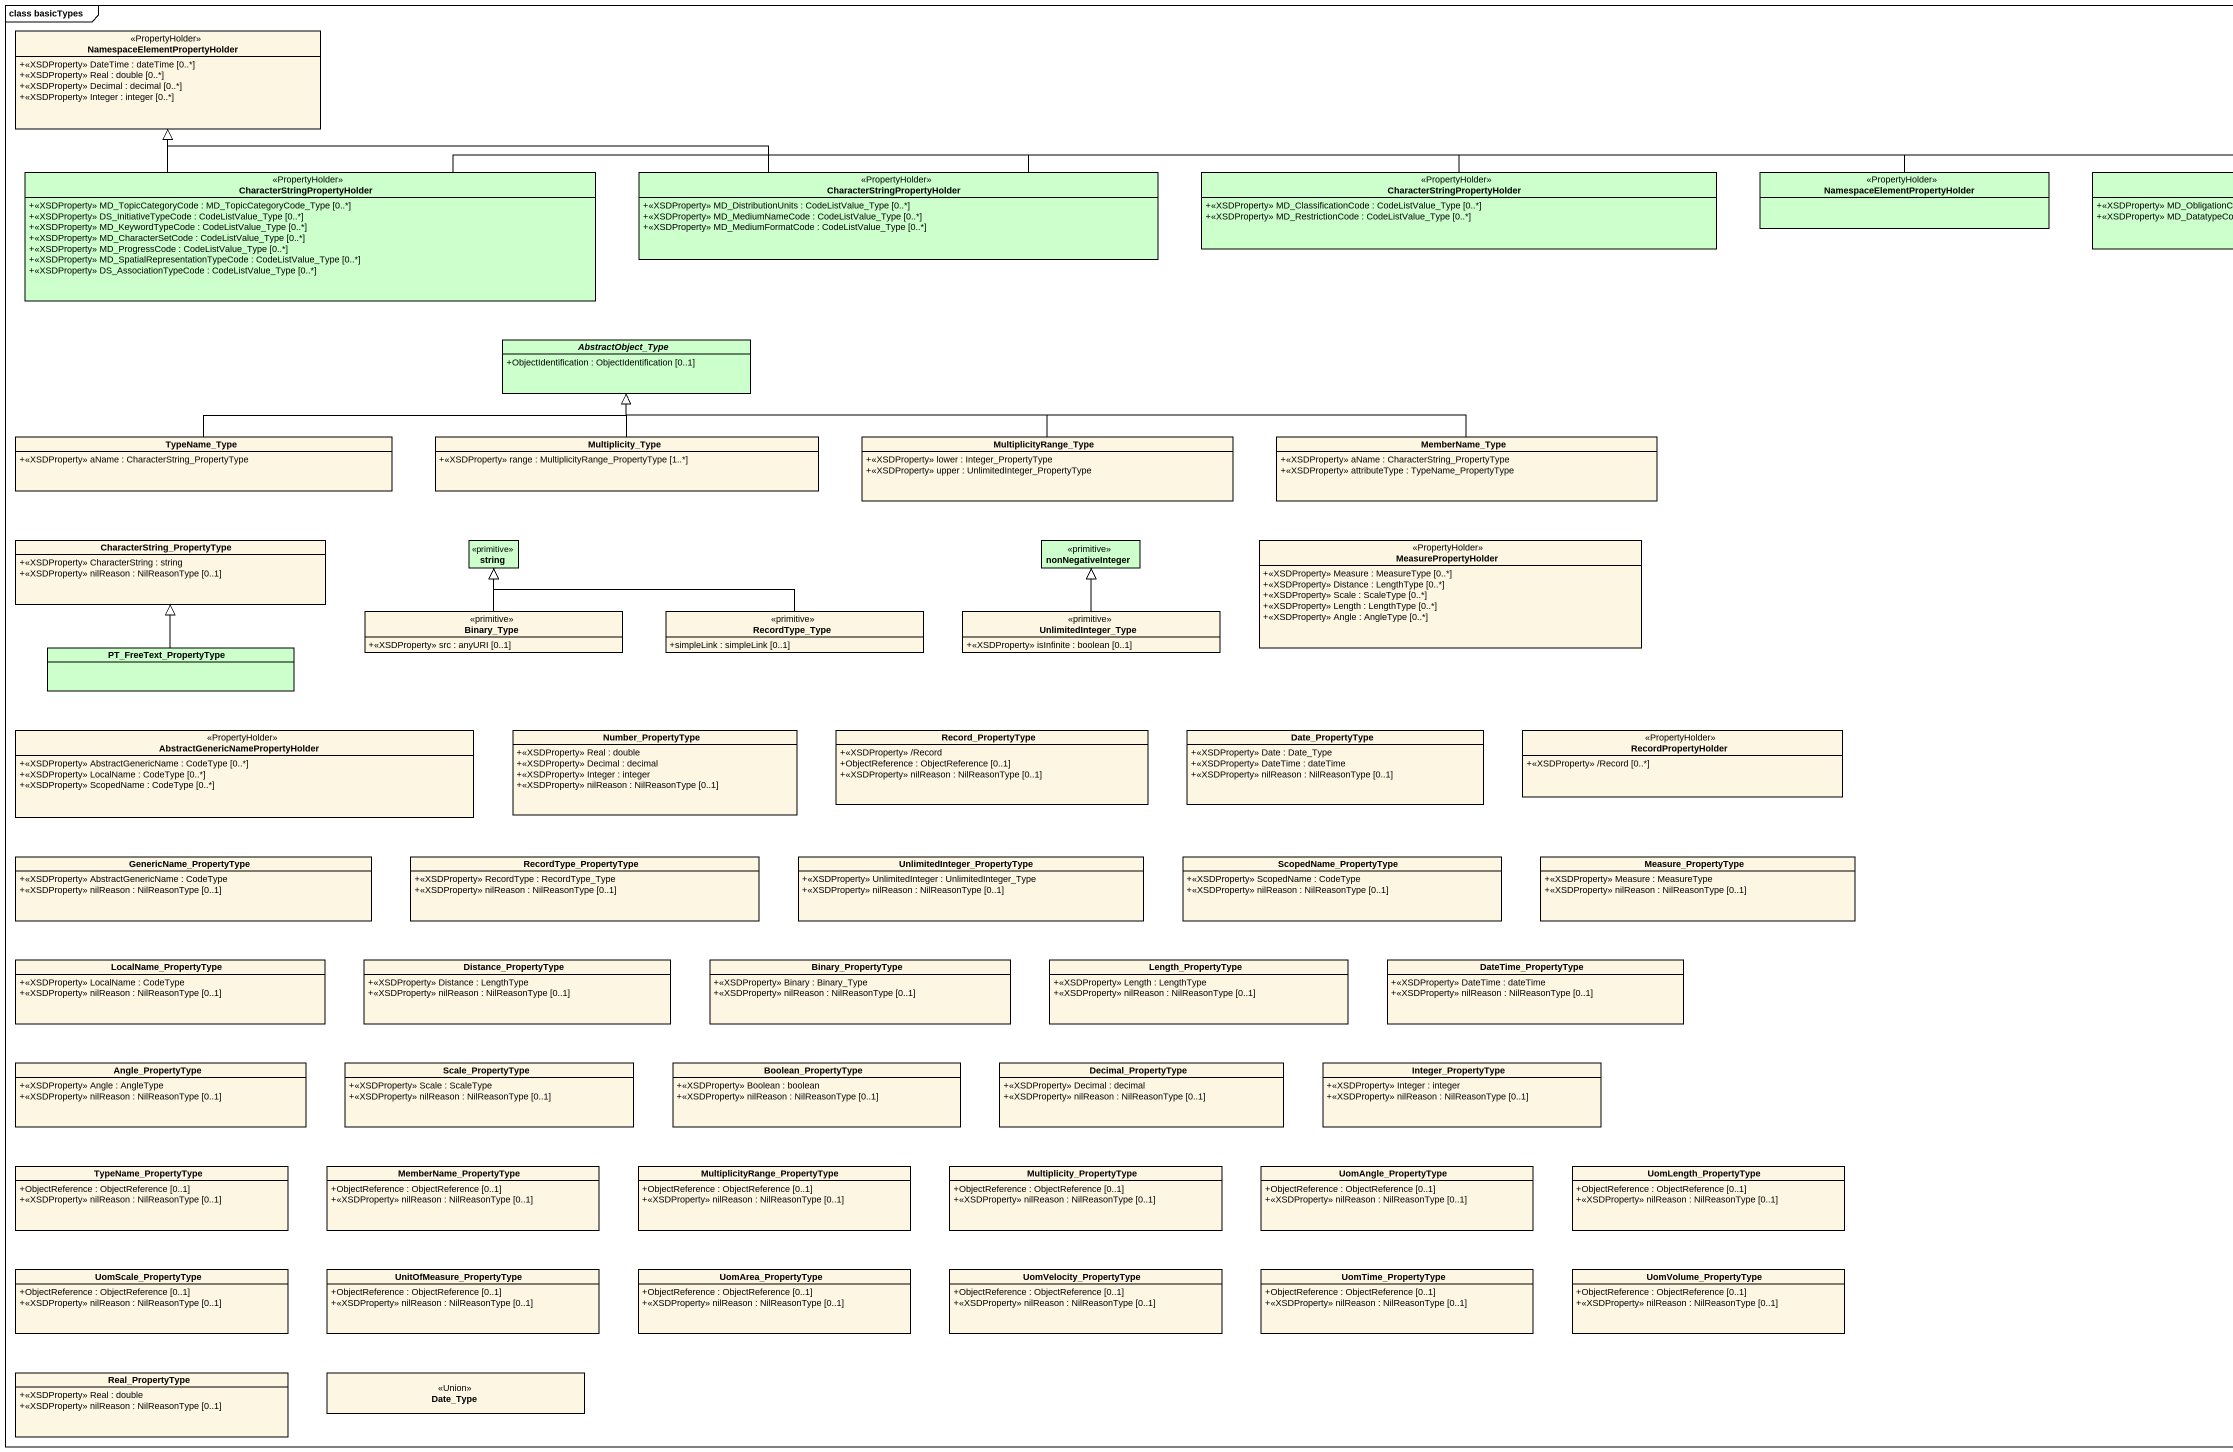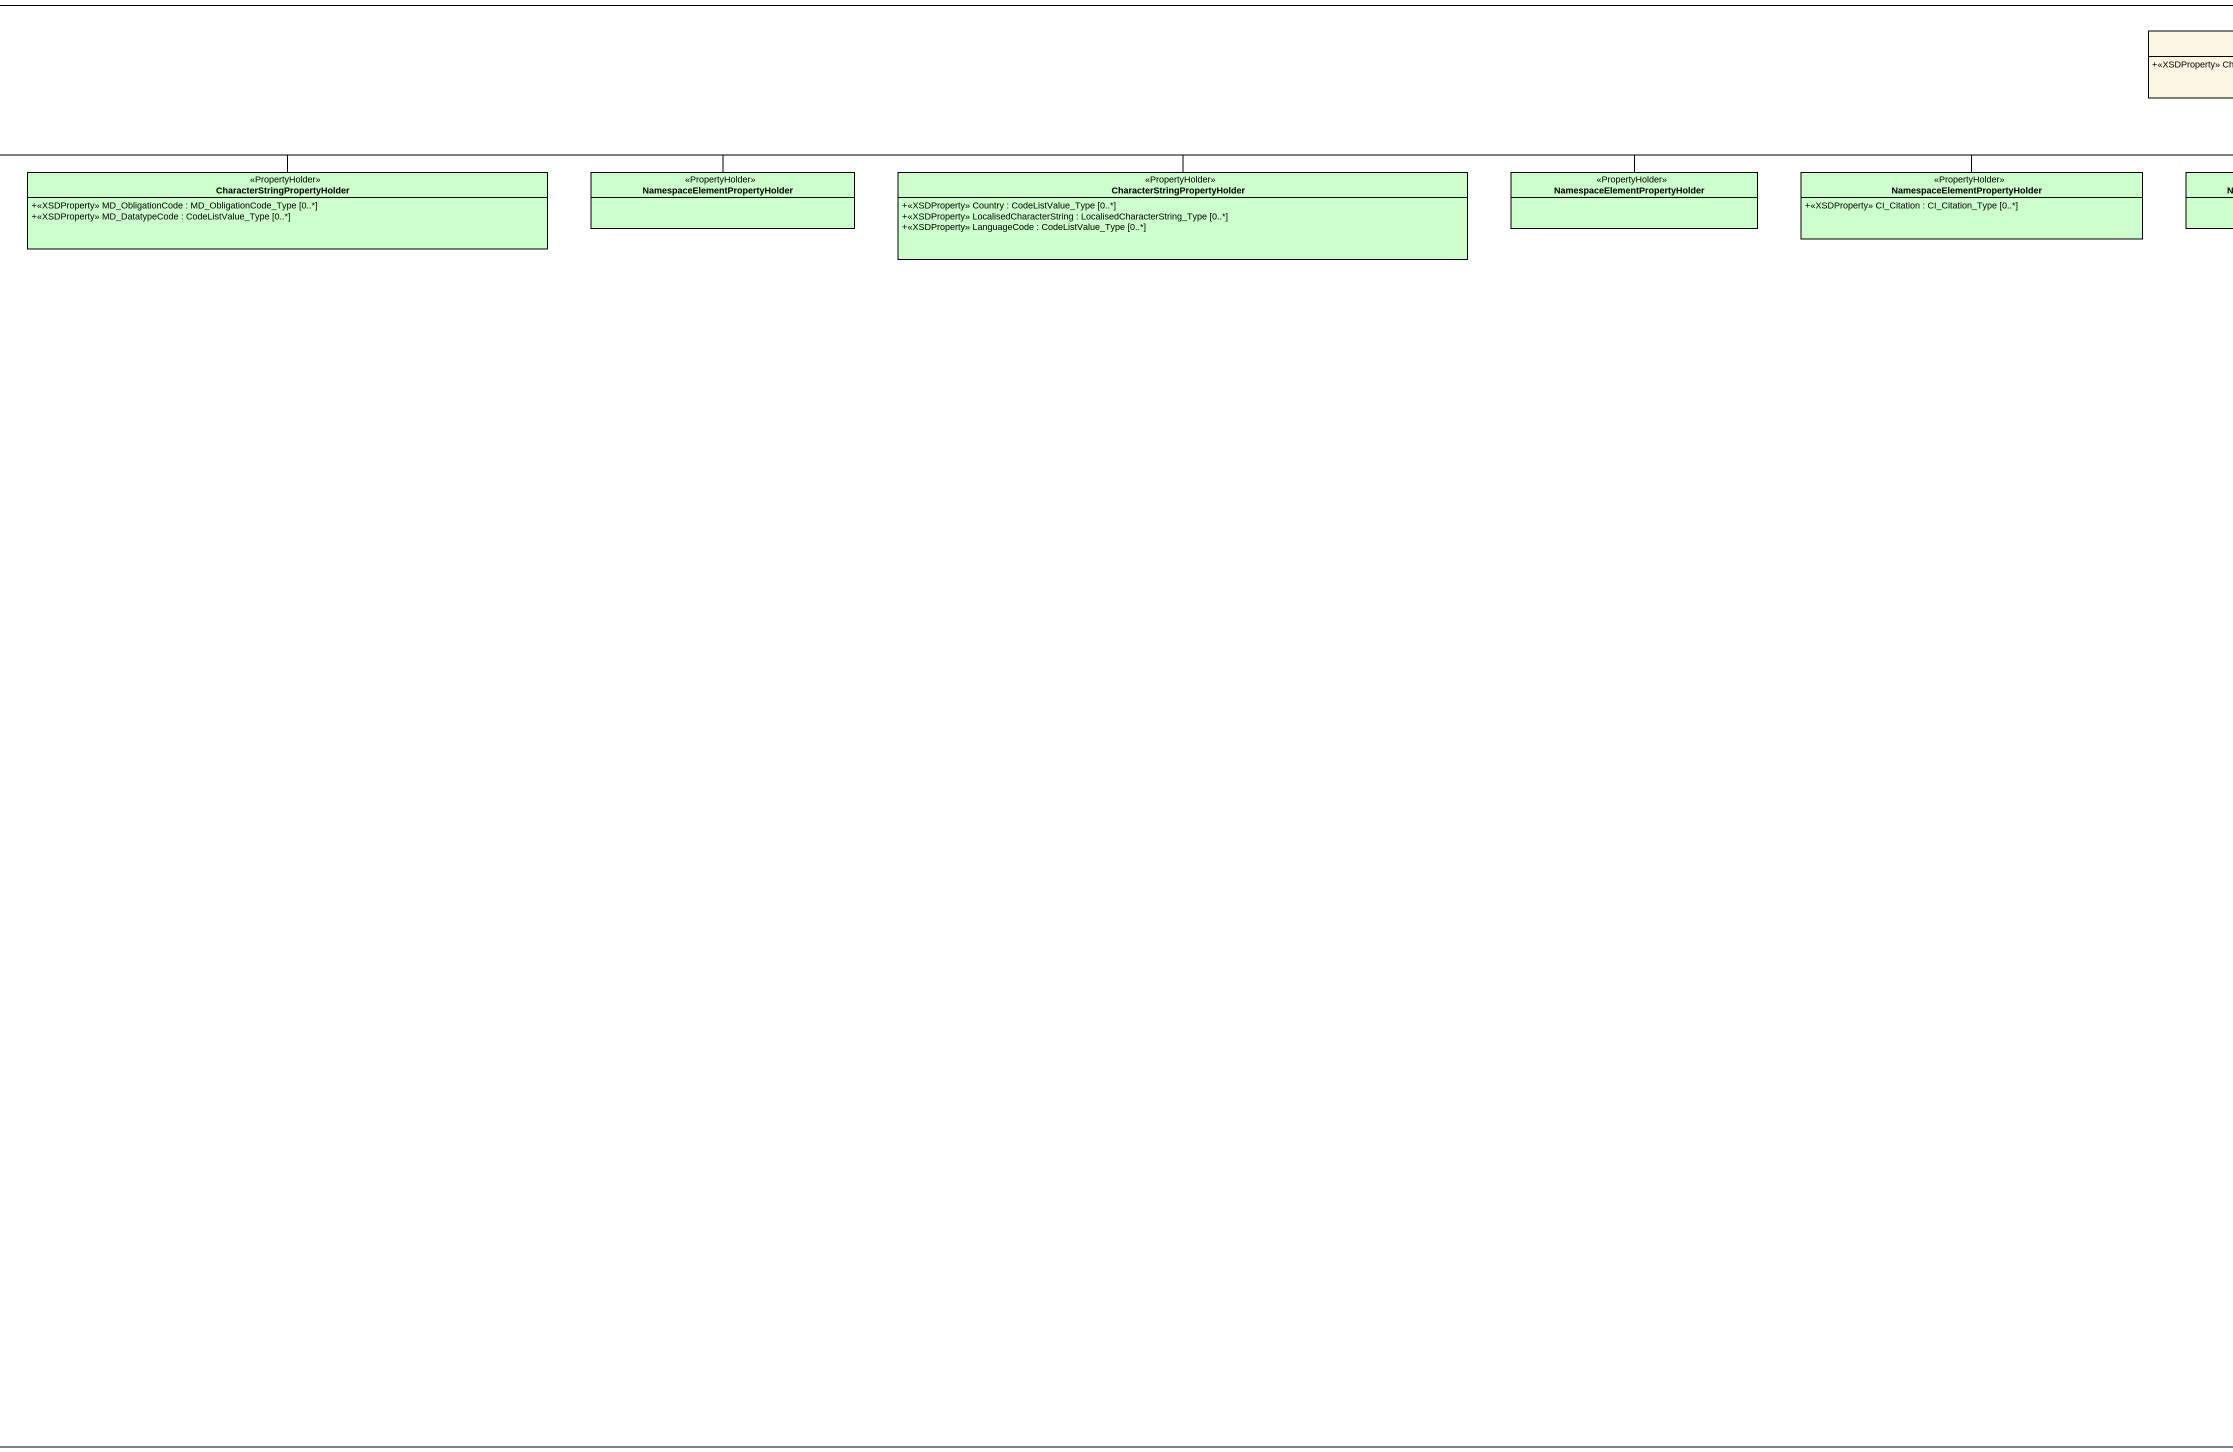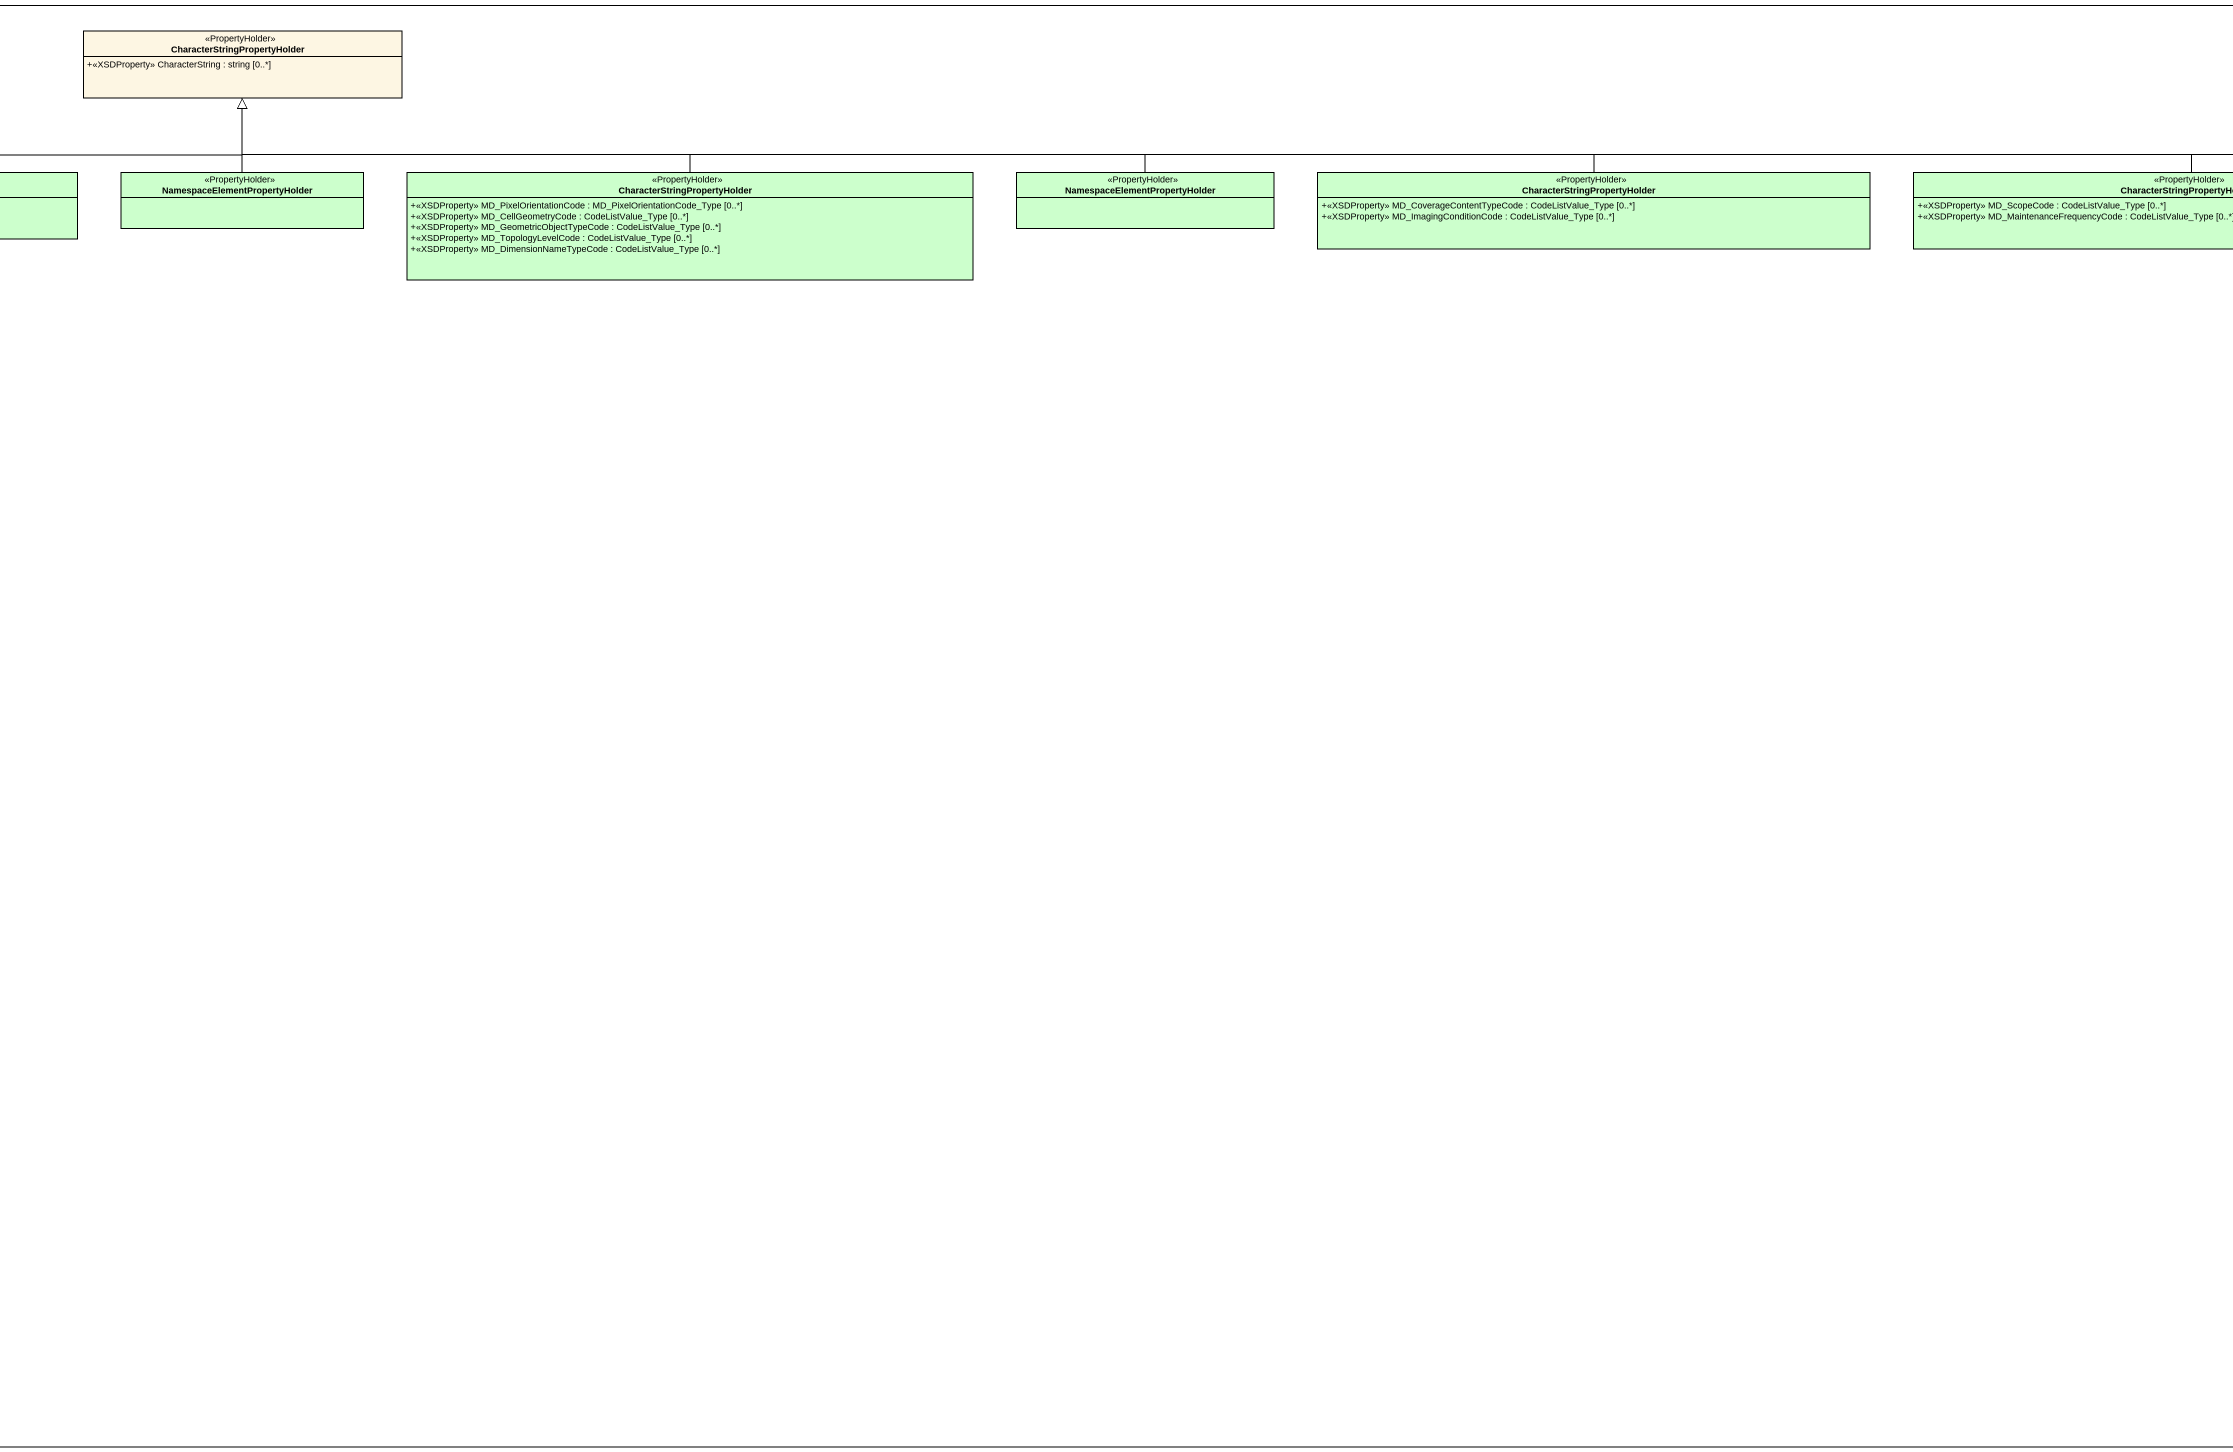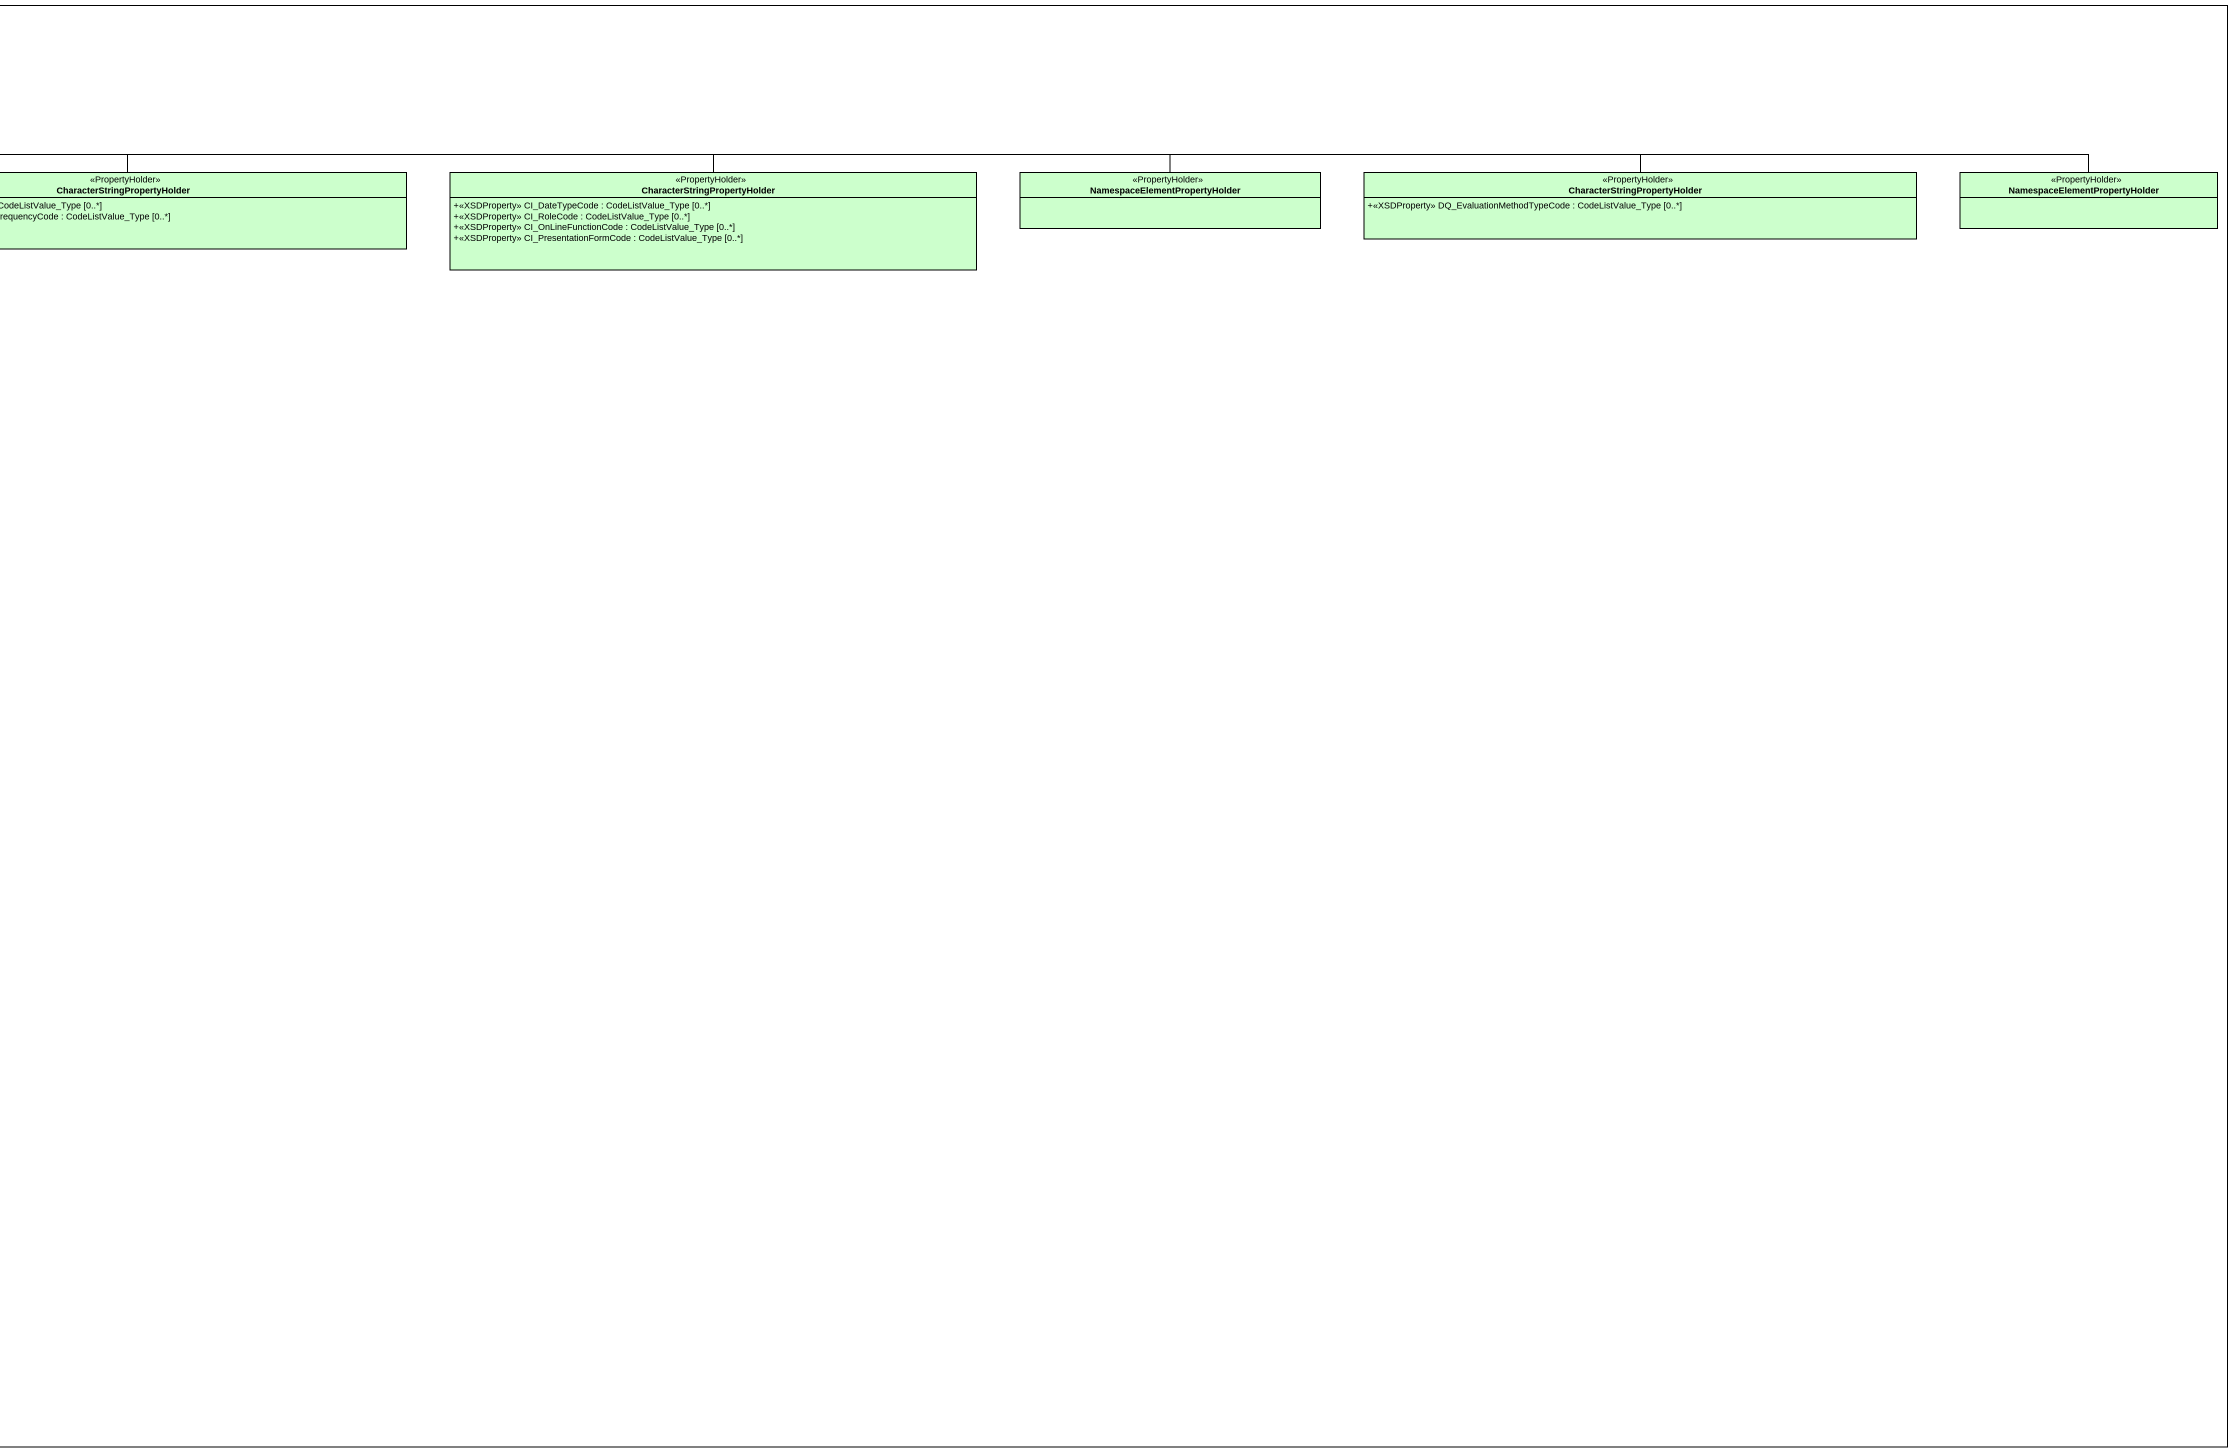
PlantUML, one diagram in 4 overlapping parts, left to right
@startuml
mainframe class basicTypes
hide circle
hide empty members
skinparam classAttributeIconSize 0
class "NamespaceElementPropertyHolder" as NamespaceElementPropertyHold <<PropertyHolder>> {
  +<<XSDProperty>> DateTime : dateTime [0..*]
  +<<XSDProperty>> Real : double [0..*]
  +<<XSDProperty>> Decimal : decimal [0..*]
  +<<XSDProperty>> Integer : integer [0..*]
}
class "CharacterStringPropertyHolder" as CharacterStringPropertyHolde <<PropertyHolder>> {
  +<<XSDProperty>> CharacterString : string [0..*]
}
class "CharacterStringPropertyHolder" as CharacterStringPropertyHolde_2 <<PropertyHolder>> #CCFFCC {
  +<<XSDProperty>> MD_TopicCategoryCode : MD_TopicCategoryCode_Type [0..*]
  +<<XSDProperty>> DS_InitiativeTypeCode : CodeListValue_Type [0..*]
  +<<XSDProperty>> MD_KeywordTypeCode : CodeListValue_Type [0..*]
  +<<XSDProperty>> MD_CharacterSetCode : CodeListValue_Type [0..*]
  +<<XSDProperty>> MD_ProgressCode : CodeListValue_Type [0..*]
  +<<XSDProperty>> MD_SpatialRepresentationTypeCode : CodeListValue_Type [0..*]
  +<<XSDProperty>> DS_AssociationTypeCode : CodeListValue_Type [0..*]
}
class "CharacterStringPropertyHolder" as CharacterStringPropertyHolde_3 <<PropertyHolder>> #CCFFCC {
  +<<XSDProperty>> MD_DistributionUnits : CodeListValue_Type [0..*]
  +<<XSDProperty>> MD_MediumNameCode : CodeListValue_Type [0..*]
  +<<XSDProperty>> MD_MediumFormatCode : CodeListValue_Type [0..*]
}
class "CharacterStringPropertyHolder" as CharacterStringPropertyHolde_4 <<PropertyHolder>> #CCFFCC {
  +<<XSDProperty>> MD_ClassificationCode : CodeListValue_Type [0..*]
  +<<XSDProperty>> MD_RestrictionCode : CodeListValue_Type [0..*]
}
class "NamespaceElementPropertyHolder" as NamespaceElementPropertyHold_2 <<PropertyHolder>> #CCFFCC
class "CharacterStringPropertyHolder" as CharacterStringPropertyHolde_5 <<PropertyHolder>> #CCFFCC {
  +<<XSDProperty>> MD_ObligationCode : MD_ObligationCode_Type [0..*]
  +<<XSDProperty>> MD_DatatypeCode : CodeListValue_Type [0..*]
}
class "NamespaceElementPropertyHolder" as NamespaceElementPropertyHold_3 <<PropertyHolder>> #CCFFCC
class "CharacterStringPropertyHolder" as CharacterStringPropertyHolde_6 <<PropertyHolder>> #CCFFCC {
  +<<XSDProperty>> Country : CodeListValue_Type [0..*]
  +<<XSDProperty>> LocalisedCharacterString : LocalisedCharacterString_Type [0..*]
  +<<XSDProperty>> LanguageCode : CodeListValue_Type [0..*]
}
class "NamespaceElementPropertyHolder" as NamespaceElementPropertyHold_4 <<PropertyHolder>> #CCFFCC
class "NamespaceElementPropertyHolder" as NamespaceElementPropertyHold_5 <<PropertyHolder>> #CCFFCC {
  +<<XSDProperty>> CI_Citation : CI_Citation_Type [0..*]
}
class "NamespaceElementPropertyHolder" as NamespaceElementPropertyHold_6 <<PropertyHolder>> #CCFFCC
class "CharacterStringPropertyHolder" as CharacterStringPropertyHolde_7 <<PropertyHolder>> #CCFFCC {
  +<<XSDProperty>> MD_PixelOrientationCode : MD_PixelOrientationCode_Type [0..*]
  +<<XSDProperty>> MD_CellGeometryCode : CodeListValue_Type [0..*]
  +<<XSDProperty>> MD_GeometricObjectTypeCode : CodeListValue_Type [0..*]
  +<<XSDProperty>> MD_TopologyLevelCode : CodeListValue_Type [0..*]
  +<<XSDProperty>> MD_DimensionNameTypeCode : CodeListValue_Type [0..*]
}
class "NamespaceElementPropertyHolder" as NamespaceElementPropertyHold_7 <<PropertyHolder>> #CCFFCC
class "CharacterStringPropertyHolder" as CharacterStringPropertyHolde_8 <<PropertyHolder>> #CCFFCC {
  +<<XSDProperty>> MD_CoverageContentTypeCode : CodeListValue_Type [0..*]
  +<<XSDProperty>> MD_ImagingConditionCode : CodeListValue_Type [0..*]
}
class "CharacterStringPropertyHolder" as CharacterStringPropertyHolde_9 <<PropertyHolder>> #CCFFCC {
  +<<XSDProperty>> MD_ScopeCode : CodeListValue_Type [0..*]
  +<<XSDProperty>> MD_MaintenanceFrequencyCode : CodeListValue_Type [0..*]
}
class "CharacterStringPropertyHolder" as CharacterStringPropertyHolde_10 <<PropertyHolder>> #CCFFCC {
  +<<XSDProperty>> CI_DateTypeCode : CodeListValue_Type [0..*]
  +<<XSDProperty>> CI_RoleCode : CodeListValue_Type [0..*]
  +<<XSDProperty>> CI_OnLineFunctionCode : CodeListValue_Type [0..*]
  +<<XSDProperty>> CI_PresentationFormCode : CodeListValue_Type [0..*]
}
class "NamespaceElementPropertyHolder" as NamespaceElementPropertyHold_8 <<PropertyHolder>> #CCFFCC
class "CharacterStringPropertyHolder" as CharacterStringPropertyHolde_11 <<PropertyHolder>> #CCFFCC {
  +<<XSDProperty>> DQ_EvaluationMethodTypeCode : CodeListValue_Type [0..*]
}
class "NamespaceElementPropertyHolder" as NamespaceElementPropertyHold_9 <<PropertyHolder>> #CCFFCC
abstract class AbstractObject_Type #CCFFCC {
  +ObjectIdentification : ObjectIdentification [0..1]
}
class TypeName_Type {
  +<<XSDProperty>> aName : CharacterString_PropertyType
}
class Multiplicity_Type {
  +<<XSDProperty>> range : MultiplicityRange_PropertyType [1..*]
}
class MultiplicityRange_Type {
  +<<XSDProperty>> lower : Integer_PropertyType
  +<<XSDProperty>> upper : UnlimitedInteger_PropertyType
}
class MemberName_Type {
  +<<XSDProperty>> aName : CharacterString_PropertyType
  +<<XSDProperty>> attributeType : TypeName_PropertyType
}
class CharacterString_PropertyType {
  +<<XSDProperty>> CharacterString : string
  +<<XSDProperty>> nilReason : NilReasonType [0..1]
}
class string <<primitive>> #CCFFCC
class nonNegativeInteger <<primitive>> #CCFFCC
class MeasurePropertyHolder <<PropertyHolder>> {
  +<<XSDProperty>> Measure : MeasureType [0..*]
  +<<XSDProperty>> Distance : LengthType [0..*]
  +<<XSDProperty>> Scale : ScaleType [0..*]
  +<<XSDProperty>> Length : LengthType [0..*]
  +<<XSDProperty>> Angle : AngleType [0..*]
}
class Binary_Type <<primitive>> {
  +<<XSDProperty>> src : anyURI [0..1]
}
class RecordType_Type <<primitive>> {
  +simpleLink : simpleLink [0..1]
}
class UnlimitedInteger_Type <<primitive>> {
  +<<XSDProperty>> isInfinite : boolean [0..1]
}
class PT_FreeText_PropertyType #CCFFCC
class "AbstractGenericNamePropertyHolder" as AbstractGenericNamePropertyH <<PropertyHolder>> {
  +<<XSDProperty>> AbstractGenericName : CodeType [0..*]
  +<<XSDProperty>> LocalName : CodeType [0..*]
  +<<XSDProperty>> ScopedName : CodeType [0..*]
}
class Number_PropertyType {
  +<<XSDProperty>> Real : double
  +<<XSDProperty>> Decimal : decimal
  +<<XSDProperty>> Integer : integer
  +<<XSDProperty>> nilReason : NilReasonType [0..1]
}
class Record_PropertyType {
  +<<XSDProperty>> /Record
  +ObjectReference : ObjectReference [0..1]
  +<<XSDProperty>> nilReason : NilReasonType [0..1]
}
class Date_PropertyType {
  +<<XSDProperty>> Date : Date_Type
  +<<XSDProperty>> DateTime : dateTime
  +<<XSDProperty>> nilReason : NilReasonType [0..1]
}
class RecordPropertyHolder <<PropertyHolder>> {
  +<<XSDProperty>> /Record [0..*]
}
class GenericName_PropertyType {
  +<<XSDProperty>> AbstractGenericName : CodeType
  +<<XSDProperty>> nilReason : NilReasonType [0..1]
}
class RecordType_PropertyType {
  +<<XSDProperty>> RecordType : RecordType_Type
  +<<XSDProperty>> nilReason : NilReasonType [0..1]
}
class "UnlimitedInteger_PropertyType" as UnlimitedInteger {
  +<<XSDProperty>> UnlimitedInteger : UnlimitedInteger_Type
  +<<XSDProperty>> nilReason : NilReasonType [0..1]
}
class ScopedName_PropertyType {
  +<<XSDProperty>> ScopedName : CodeType
  +<<XSDProperty>> nilReason : NilReasonType [0..1]
}
class Measure_PropertyType {
  +<<XSDProperty>> Measure : MeasureType
  +<<XSDProperty>> nilReason : NilReasonType [0..1]
}
class LocalName_PropertyType {
  +<<XSDProperty>> LocalName : CodeType
  +<<XSDProperty>> nilReason : NilReasonType [0..1]
}
class Distance_PropertyType {
  +<<XSDProperty>> Distance : LengthType
  +<<XSDProperty>> nilReason : NilReasonType [0..1]
}
class Binary_PropertyType {
  +<<XSDProperty>> Binary : Binary_Type
  +<<XSDProperty>> nilReason : NilReasonType [0..1]
}
class Length_PropertyType {
  +<<XSDProperty>> Length : LengthType
  +<<XSDProperty>> nilReason : NilReasonType [0..1]
}
class DateTime_PropertyType {
  +<<XSDProperty>> DateTime : dateTime
  +<<XSDProperty>> nilReason : NilReasonType [0..1]
}
class Angle_PropertyType {
  +<<XSDProperty>> Angle : AngleType
  +<<XSDProperty>> nilReason : NilReasonType [0..1]
}
class Scale_PropertyType {
  +<<XSDProperty>> Scale : ScaleType
  +<<XSDProperty>> nilReason : NilReasonType [0..1]
}
class Boolean_PropertyType {
  +<<XSDProperty>> Boolean : boolean
  +<<XSDProperty>> nilReason : NilReasonType [0..1]
}
class Decimal_PropertyType {
  +<<XSDProperty>> Decimal : decimal
  +<<XSDProperty>> nilReason : NilReasonType [0..1]
}
class Integer_PropertyType {
  +<<XSDProperty>> Integer : integer
  +<<XSDProperty>> nilReason : NilReasonType [0..1]
}
class TypeName_PropertyType {
  +ObjectReference : ObjectReference [0..1]
  +<<XSDProperty>> nilReason : NilReasonType [0..1]
}
class MemberName_PropertyType {
  +ObjectReference : ObjectReference [0..1]
  +<<XSDProperty>> nilReason : NilReasonType [0..1]
}
class "MultiplicityRange_PropertyType" as MultiplicityRange {
  +ObjectReference : ObjectReference [0..1]
  +<<XSDProperty>> nilReason : NilReasonType [0..1]
}
class Multiplicity_PropertyType {
  +ObjectReference : ObjectReference [0..1]
  +<<XSDProperty>> nilReason : NilReasonType [0..1]
}
class UomAngle_PropertyType {
  +ObjectReference : ObjectReference [0..1]
  +<<XSDProperty>> nilReason : NilReasonType [0..1]
}
class UomLength_PropertyType {
  +ObjectReference : ObjectReference [0..1]
  +<<XSDProperty>> nilReason : NilReasonType [0..1]
}
class UomScale_PropertyType {
  +ObjectReference : ObjectReference [0..1]
  +<<XSDProperty>> nilReason : NilReasonType [0..1]
}
class UnitOfMeasure_PropertyType {
  +ObjectReference : ObjectReference [0..1]
  +<<XSDProperty>> nilReason : NilReasonType [0..1]
}
class UomArea_PropertyType {
  +ObjectReference : ObjectReference [0..1]
  +<<XSDProperty>> nilReason : NilReasonType [0..1]
}
class UomVelocity_PropertyType {
  +ObjectReference : ObjectReference [0..1]
  +<<XSDProperty>> nilReason : NilReasonType [0..1]
}
class UomTime_PropertyType {
  +ObjectReference : ObjectReference [0..1]
  +<<XSDProperty>> nilReason : NilReasonType [0..1]
}
class UomVolume_PropertyType {
  +ObjectReference : ObjectReference [0..1]
  +<<XSDProperty>> nilReason : NilReasonType [0..1]
}
class Real_PropertyType {
  +<<XSDProperty>> Real : double
  +<<XSDProperty>> nilReason : NilReasonType [0..1]
}
class Date_Type <<Union>>
CharacterStringPropertyHolde_2 -up-|> NamespaceElementPropertyHold
CharacterStringPropertyHolde_2 -right-|> CharacterStringPropertyHolde
CharacterStringPropertyHolde_3 -left-|> NamespaceElementPropertyHold
CharacterStringPropertyHolde_3 -right-|> CharacterStringPropertyHolde
CharacterStringPropertyHolde_4 -right-|> CharacterStringPropertyHolde
NamespaceElementPropertyHold_2 -right-|> CharacterStringPropertyHolde
CharacterStringPropertyHolde_5 -right-|> CharacterStringPropertyHolde
NamespaceElementPropertyHold_3 -right-|> CharacterStringPropertyHolde
CharacterStringPropertyHolde_6 -right-|> CharacterStringPropertyHolde
NamespaceElementPropertyHold_4 -right-|> CharacterStringPropertyHolde
NamespaceElementPropertyHold_5 -right-|> CharacterStringPropertyHolde
NamespaceElementPropertyHold_6 -up-|> CharacterStringPropertyHolde
CharacterStringPropertyHolde_7 -left-|> CharacterStringPropertyHolde
NamespaceElementPropertyHold_7 -left-|> CharacterStringPropertyHolde
CharacterStringPropertyHolde_8 -left-|> CharacterStringPropertyHolde
CharacterStringPropertyHolde_9 -left-|> CharacterStringPropertyHolde
CharacterStringPropertyHolde_10 -left-|> CharacterStringPropertyHolde
NamespaceElementPropertyHold_8 -left-|> CharacterStringPropertyHolde
CharacterStringPropertyHolde_11 -left-|> CharacterStringPropertyHolde
NamespaceElementPropertyHold_9 -left-|> CharacterStringPropertyHolde
TypeName_Type -right-|> AbstractObject_Type
Multiplicity_Type -up-|> AbstractObject_Type
MultiplicityRange_Type -left-|> AbstractObject_Type
MemberName_Type -left-|> AbstractObject_Type
Binary_Type -up-|> string
RecordType_Type -left-|> string
UnlimitedInteger_Type -up-|> nonNegativeInteger
PT_FreeText_PropertyType -up-|> CharacterString_PropertyType
@enduml
